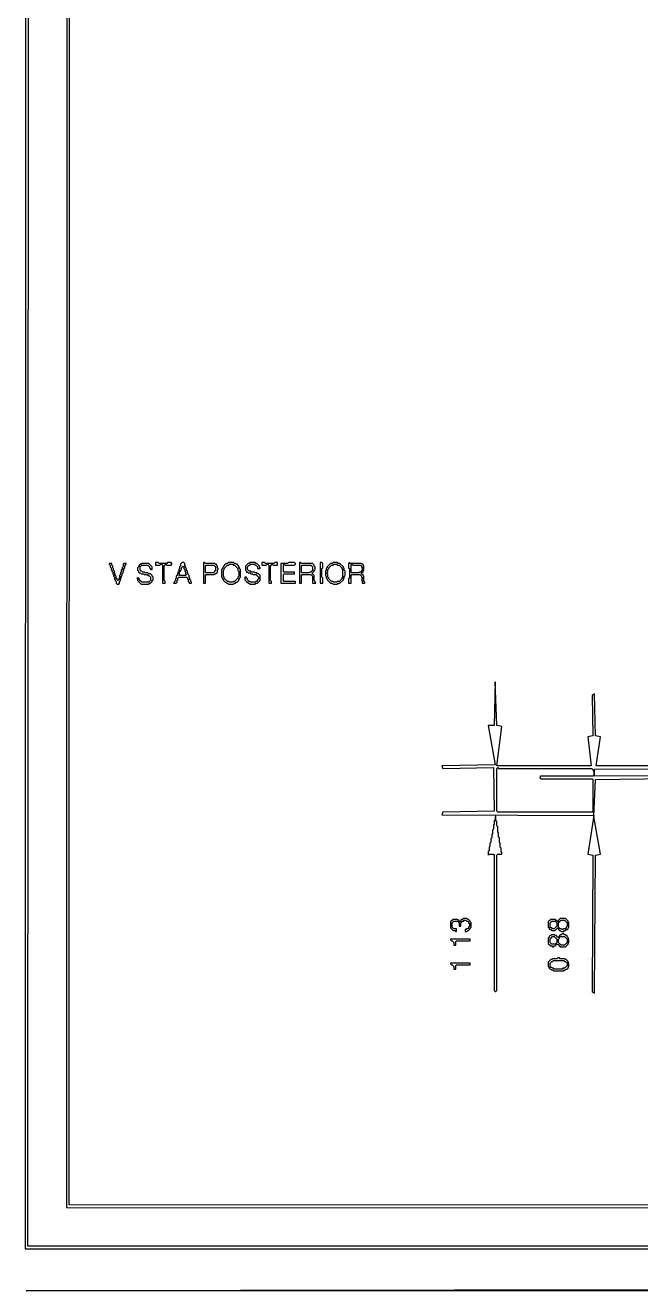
# Model space of a CAD drawing. Extents: x 18 to 322, y -435 to -5.
# Drawn here: x 17.5 to 89.3, y -434.9 to -287.4 of the extents above; entities that cross this region are included whole.
import ezdxf

# ---------------------------------------------------------------- set-up
doc = ezdxf.new("R2010")
doc.units = 0

msp = doc.modelspace()

# ---------------------------------------------------------------- linework, layer by layer
at = {"layer": 'CONTOURS'}
for p, q in [((17.6, -4.7), (17.5, -430)), ((17.8, -429.7), (18, -5)), ((22.4, -9.5), (22.3, -425.2)), ((22.6, -424.9), (22.8, -9.8)), ((27.3, -350.1), (27.3, -350.2)), ((27.6, -350.1), (27.3, -350.1)), ((27.3, -350.2), (27.4, -350.3)), ((27.4, -350.3), (27.4, -350.5)), ((27.4, -350.5), (27.5, -350.6)), ((27.5, -350.6), (27.5, -350.8)), ((27.5, -350.8), (27.6, -350.9)), ((27.6, -350.3), (27.6, -350.1)), ((27.7, -350.4), (27.6, -350.3)), ((27.6, -350.9), (27.6, -351)), ((27.6, -351), (27.7, -351.1)), ((27.7, -350.6), (27.7, -350.4)), ((27.8, -350.7), (27.7, -350.6)), ((27.7, -351.1), (27.7, -351.3)), ((27.8, -350.9), (27.8, -350.7)), ((27.9, -351), (27.8, -350.9)), ((27.9, -351.2), (27.9, -351)), ((28.7, -351.1), (28.6, -351.2)), ((28.8, -350.8), (28.7, -350.9)), ((28.7, -350.9), (28.7, -351.1)), ((28.9, -350.5), (28.8, -350.6)), ((28.8, -350.6), (28.8, -350.8)), ((29, -350.1), (28.9, -350.2)), ((28.9, -350.2), (28.9, -350.5)), ((28.9, -351), (29, -350.9)), ((28.9, -351.2), (28.9, -351)), ((29.3, -350.1), (29, -350.1)), ((29, -350.7), (29.1, -350.6)), ((29, -350.9), (29, -350.7)), ((29.1, -350.4), (29.2, -350.3)), ((29.1, -350.6), (29.1, -350.4)), ((29.2, -350.2), (29.3, -350.1)), ((29.2, -350.3), (29.2, -350.2)), ((30.7, -350.5), (30.6, -350.6)), ((30.6, -350.6), (30.6, -350.9)), ((30.6, -350.9), (30.7, -351)), ((30.9, -350.2), (30.7, -350.4)), ((30.7, -350.4), (30.7, -350.5)), ((30.7, -351), (30.7, -351.1)), ((30.7, -351.1), (30.8, -351.2)), ((31, -350.2), (30.9, -350.2)), ((30.9, -350.5), (31.1, -350.3)), ((30.9, -350.9), (30.9, -350.5)), ((31, -351), (30.9, -350.9)), ((31.1, -350.1), (31, -350.2)), ((31.1, -351), (31, -351)), ((31.9, -350.1), (31.1, -350.1)), ((31.1, -350.3), (31.8, -350.3)), ((31.2, -351.1), (31.1, -351)), ((31.4, -351.1), (31.2, -351.1)), ((31.5, -351.2), (31.4, -351.1)), ((31.8, -350.3), (32, -350.5)), ((32.3, -350.5), (31.9, -350.1)), ((32, -350.5), (32, -350.6)), ((32, -350.6), (32.1, -350.7)), ((32.1, -350.7), (32.1, -350.8)), ((32.1, -350.8), (32.3, -350.8)), ((32.3, -350.8), (32.3, -350.5)), ((32.7, -350), (32.7, -350.3)), ((33, -350), (32.7, -350)), ((32.7, -350.3), (33.2, -350.3)), ((33.1, -350.1), (33, -350)), ((34, -350.1), (33.1, -350.1)), ((33.2, -350.3), (33.3, -350.2)), ((33.3, -350.2), (33.4, -350.2)), ((33.4, -350.2), (33.5, -350.3)), ((33.5, -350.3), (33.5, -352.4)), ((33.7, -350.4), (33.9, -350.2)), ((33.7, -352.1), (33.7, -350.4)), ((33.9, -350.2), (34, -350.3)), ((34.1, -350), (34, -350.1)), ((34, -350.3), (34.5, -350.3)), ((34.5, -350), (34.1, -350)), ((34.6, -350.1), (34.5, -350)), ((34.5, -350.3), (34.6, -350.2)), ((34.6, -350.2), (34.6, -350.1)), ((35.4, -351), (35.3, -351.1)), ((35.3, -351.1), (35.3, -351.3)), ((35.5, -350.7), (35.4, -350.8)), ((35.4, -350.8), (35.4, -351)), ((35.6, -350.4), (35.5, -350.5)), ((35.5, -350.5), (35.5, -350.7)), ((35.5, -351.1), (35.6, -351)), ((35.5, -351.3), (35.5, -351.1)), ((35.8, -350), (35.6, -350.2)), ((35.6, -350.2), (35.6, -350.4)), ((35.6, -350.9), (35.7, -350.8)), ((35.6, -351), (35.6, -350.9)), ((35.7, -350.6), (35.9, -350.4)), ((35.7, -350.8), (35.7, -350.6)), ((36, -350), (35.8, -350)), ((35.9, -350.4), (36, -350.5)), ((36.1, -350.1), (36, -350)), ((36, -350.5), (36, -350.7)), ((36, -350.7), (36.1, -350.8)), ((36.1, -350.3), (36.1, -350.1)), ((36.2, -350.4), (36.1, -350.3)), ((36.1, -350.8), (36.1, -351)), ((36.1, -351), (36.2, -351.1)), ((36.2, -350.6), (36.2, -350.4)), ((36.3, -350.7), (36.2, -350.6)), ((36.2, -351.1), (36.2, -351.3)), ((36.3, -350.9), (36.3, -350.7)), ((36.4, -351), (36.3, -350.9)), ((36.4, -351.2), (36.4, -351)), ((38.4, -350), (38.3, -350)), ((38.3, -350), (38.3, -352.4)), ((38.5, -350.1), (38.4, -350)), ((39.6, -350.1), (38.5, -350.1)), ((38.5, -350.4), (38.6, -350.3)), ((38.5, -351.1), (38.5, -350.4)), ((38.6, -351.2), (38.5, -351.1)), ((38.6, -350.3), (39.5, -350.3)), ((39.7, -350.9), (39.4, -351.2)), ((39.5, -350.3), (39.7, -350.5)), ((39.7, -350.2), (39.6, -350.1)), ((39.8, -350.2), (39.7, -350.2)), ((39.7, -350.5), (39.7, -350.9)), ((39.7, -351.3), (39.9, -351.1)), ((39.8, -350.3), (39.8, -350.2)), ((39.9, -350.4), (39.8, -350.3)), ((39.9, -350.6), (39.9, -350.4)), ((40, -350.7), (39.9, -350.6)), ((39.9, -350.9), (40, -350.8)), ((39.9, -351.1), (39.9, -350.9)), ((40, -350.8), (40, -350.7)), ((40.5, -350.7), (40.4, -350.8)), ((40.4, -350.8), (40.4, -351.7)), ((40.6, -350.5), (40.5, -350.6)), ((40.5, -350.6), (40.5, -350.7)), ((40.8, -350.2), (40.6, -350.4)), ((40.6, -350.4), (40.6, -350.5)), ((40.6, -350.9), (40.7, -350.8)), ((40.6, -351.6), (40.6, -350.9)), ((40.7, -350.7), (41.1, -350.3)), ((40.7, -350.8), (40.7, -350.7)), ((40.9, -350.2), (40.8, -350.2)), ((41, -350.1), (40.9, -350.2)), ((41.1, -350.1), (41, -350.1)), ((41.2, -350), (41.1, -350.1)), ((41.1, -350.3), (41.2, -350.3)), ((41.8, -350), (41.2, -350)), ((41.2, -350.3), (41.3, -350.2)), ((41.3, -350.2), (41.7, -350.2)), ((41.7, -350.2), (41.8, -350.3)), ((41.9, -350.1), (41.8, -350)), ((41.8, -350.3), (41.9, -350.3)), ((42, -350.1), (41.9, -350.1)), ((41.9, -350.3), (42.3, -350.7)), ((42.1, -350.2), (42, -350.1)), ((42.2, -350.2), (42.1, -350.2)), ((42.4, -350.4), (42.2, -350.2)), ((42.3, -350.7), (42.3, -350.9)), ((42.3, -350.9), (42.4, -351)), ((42.4, -350.5), (42.4, -350.4)), ((42.5, -350.6), (42.4, -350.5)), ((42.4, -351), (42.4, -351.6)), ((42.5, -350.7), (42.5, -350.6)), ((42.6, -350.8), (42.5, -350.7)), ((42.6, -351.7), (42.6, -350.8)), ((43.5, -350.1), (43.2, -350.4)), ((43.2, -350.4), (43.2, -350.9)), ((43.2, -350.9), (43.3, -351)), ((43.3, -351), (43.3, -351.1)), ((43.3, -351.1), (43.4, -351.1)), ((43.4, -350.5), (43.6, -350.3)), ((43.4, -350.8), (43.4, -350.5)), ((43.6, -351), (43.4, -350.8)), ((43.4, -351.1), (43.5, -351.2)), ((43.6, -350.1), (43.5, -350.1)), ((43.7, -350), (43.6, -350.1)), ((43.6, -350.3), (43.7, -350.3)), ((43.8, -351), (43.6, -351)), ((44.3, -350), (43.7, -350)), ((43.7, -350.3), (43.8, -350.2)), ((43.8, -350.2), (44.2, -350.2)), ((43.9, -351.1), (43.8, -351)), ((44.2, -351.1), (43.9, -351.1)), ((44.2, -350.2), (44.3, -350.3)), ((44.3, -351.2), (44.2, -351.1)), ((44.4, -350.1), (44.3, -350)), ((44.3, -350.3), (44.4, -350.3)), ((44.5, -350.1), (44.4, -350.1)), ((44.4, -350.3), (44.6, -350.5)), ((44.8, -350.4), (44.5, -350.1)), ((44.6, -350.5), (44.6, -350.7)), ((44.6, -350.7), (44.9, -350.7)), ((44.8, -350.5), (44.8, -350.4)), ((44.9, -350.6), (44.8, -350.5)), ((44.9, -350.7), (44.9, -350.6)), ((45.1, -350), (45.1, -350.3)), ((45.4, -350), (45.1, -350)), ((45.1, -350.3), (45.6, -350.3)), ((45.5, -350.1), (45.4, -350)), ((46.5, -350.1), (45.5, -350.1)), ((45.6, -350.3), (45.7, -350.2)), ((45.7, -350.2), (45.8, -350.2)), ((45.8, -350.2), (45.9, -350.3)), ((45.9, -350.3), (45.9, -352.4)), ((46.1, -350.4), (46.3, -350.2)), ((46.1, -352.1), (46.1, -350.4)), ((46.3, -350.2), (46.4, -350.3)), ((46.4, -350.3), (46.9, -350.3)), ((46.6, -350), (46.5, -350.1)), ((46.9, -350), (46.6, -350)), ((46.9, -350.3), (46.9, -350)), ((48.1, -350.1), (47.3, -350.1)), ((47.3, -350.1), (47.3, -352.4)), ((47.6, -350.3), (47.7, -350.2)), ((47.6, -351), (47.6, -350.3)), ((47.7, -351.1), (47.6, -351)), ((47.7, -350.2), (47.8, -350.3)), ((48.9, -351.1), (47.7, -351.1)), ((47.8, -350.3), (48.9, -350.3)), ((48.2, -350), (48.1, -350.1)), ((48.9, -350), (48.2, -350)), ((49, -350.1), (48.9, -350)), ((48.9, -350.3), (49, -350.2)), ((48.9, -351.3), (48.9, -351.1)), ((49, -350.2), (49, -350.1)), ((49.5, -350), (49.5, -352.4)), ((49.6, -350), (49.5, -350)), ((49.7, -350.1), (49.6, -350)), ((51, -350.1), (49.7, -350.1)), ((49.7, -350.4), (49.8, -350.3)), ((49.7, -351.1), (49.7, -350.4)), ((49.8, -351.2), (49.7, -351.1)), ((49.8, -350.3), (50.8, -350.3)), ((50.7, -351.1), (50.6, -351.2)), ((50.8, -351.1), (50.7, -351.1)), ((50.8, -350.3), (51, -350.5)), ((51, -350.9), (50.8, -351.1)), ((51.2, -350.3), (51, -350.1)), ((51, -350.5), (51, -350.9)), ((51, -351.2), (51.2, -351)), ((51.2, -350.4), (51.2, -350.3)), ((51.3, -350.5), (51.2, -350.4)), ((51.2, -350.9), (51.3, -350.8)), ((51.2, -351), (51.2, -350.9)), ((51.3, -350.8), (51.3, -350.5)), ((51.9, -350), (51.9, -352.4)), ((52.1, -350), (51.9, -350)), ((52.2, -350.1), (52.1, -350)), ((52.1, -350.7), (52.2, -350.6)), ((52.1, -351.7), (52.1, -350.7)), ((52.2, -350.6), (52.2, -350.1)), ((52.6, -350.9), (52.5, -351)), ((52.5, -351), (52.5, -351.5)), ((52.7, -350.6), (52.6, -350.7)), ((52.6, -350.7), (52.6, -350.9)), ((53.1, -350.1), (52.7, -350.5)), ((52.7, -350.5), (52.7, -350.6)), ((52.7, -351.2), (52.8, -351.1)), ((52.8, -350.8), (52.9, -350.7)), ((52.8, -351.1), (52.8, -350.8)), ((52.9, -350.6), (53.2, -350.3)), ((52.9, -350.7), (52.9, -350.6)), ((53.3, -350.1), (53.1, -350.1)), ((53.2, -350.3), (53.4, -350.3)), ((53.4, -350), (53.3, -350.1)), ((53.9, -350), (53.4, -350)), ((53.4, -350.3), (53.5, -350.2)), ((53.5, -350.2), (53.8, -350.2)), ((53.8, -350.2), (53.9, -350.3)), ((54, -350.1), (53.9, -350)), ((53.9, -350.3), (54.1, -350.3)), ((54.2, -350.1), (54, -350.1)), ((54.1, -350.3), (54.4, -350.6)), ((54.6, -350.5), (54.2, -350.1)), ((54.4, -350.6), (54.4, -350.7)), ((54.4, -350.7), (54.5, -350.8)), ((54.5, -350.8), (54.5, -351.7)), ((54.6, -350.6), (54.6, -350.5)), ((54.7, -350.7), (54.6, -350.6)), ((54.7, -350.9), (54.7, -350.7)), ((54.8, -351), (54.7, -350.9)), ((54.8, -351.5), (54.8, -351)), ((55.3, -350), (55.2, -350.1)), ((55.2, -350.1), (55.2, -350.6)), ((55.2, -350.6), (55.3, -350.7)), ((55.4, -350.1), (55.3, -350)), ((55.3, -350.7), (55.3, -351.8)), ((56.7, -350.1), (55.4, -350.1)), ((55.5, -350.3), (55.6, -350.2)), ((55.5, -351.1), (55.5, -350.3)), ((55.6, -351.2), (55.5, -351.1)), ((55.6, -350.2), (55.7, -350.3)), ((55.7, -350.3), (56.6, -350.3)), ((56.5, -351.1), (56.4, -351.2)), ((56.6, -351.1), (56.5, -351.1)), ((56.6, -350.3), (56.7, -350.4)), ((56.8, -350.9), (56.6, -351.1)), ((56.8, -350.2), (56.7, -350.1)), ((56.7, -350.4), (56.7, -350.5)), ((56.7, -350.5), (56.8, -350.6)), ((56.7, -351.2), (56.8, -351.1)), ((56.9, -350.2), (56.8, -350.2)), ((56.8, -350.6), (56.8, -350.9)), ((56.8, -351.1), (56.9, -351.1)), ((56.9, -350.3), (56.9, -350.2)), ((57, -350.4), (56.9, -350.3)), ((56.9, -351), (57, -350.9)), ((56.9, -351.1), (56.9, -351)), ((57, -350.9), (57, -350.4)), ((27.7, -351.3), (27.8, -351.4)), ((27.8, -351.4), (27.8, -351.6)), ((27.8, -351.6), (27.9, -351.7)), ((28, -351.3), (27.9, -351.2)), ((27.9, -351.7), (27.9, -351.9)), ((27.9, -351.9), (28, -352)), ((28, -351.5), (28, -351.3)), ((28.1, -351.6), (28, -351.5)), ((28, -352), (28, -352.1)), ((28, -352.1), (28.1, -352.2)), ((28.1, -351.8), (28.1, -351.6)), ((28.2, -351.9), (28.1, -351.8)), ((28.1, -352.2), (28.1, -352.4)), ((28.1, -352.4), (28.2, -352.5)), ((28.2, -352), (28.2, -351.9)), ((28.3, -352.1), (28.2, -352)), ((28.2, -352.5), (28.4, -352.5)), ((28.4, -352), (28.3, -352.1)), ((28.5, -351.8), (28.4, -351.9)), ((28.4, -351.9), (28.4, -352)), ((28.4, -352.5), (28.5, -352.4)), ((28.6, -351.4), (28.5, -351.5)), ((28.5, -351.5), (28.5, -351.8)), ((28.5, -352.2), (28.6, -352.1)), ((28.5, -352.4), (28.5, -352.2)), ((28.6, -351.2), (28.6, -351.4)), ((28.6, -351.9), (28.7, -351.8)), ((28.6, -352.1), (28.6, -351.9)), ((28.7, -351.6), (28.8, -351.5)), ((28.7, -351.8), (28.7, -351.6)), ((28.8, -351.3), (28.9, -351.2)), ((28.8, -351.5), (28.8, -351.3)), ((30.8, -351.8), (30.5, -351.8)), ((30.5, -351.8), (30.6, -351.9)), ((30.6, -351.9), (30.6, -352.1)), ((30.6, -352.1), (31, -352.5)), ((30.8, -351.2), (30.9, -351.2)), ((30.8, -352), (30.8, -351.8)), ((31.1, -352.3), (30.8, -352)), ((30.9, -351.2), (31, -351.3)), ((31, -351.3), (31.3, -351.3)), ((31, -352.5), (31.9, -352.5)), ((31.9, -352.3), (31.1, -352.3)), ((31.3, -351.3), (31.4, -351.4)), ((31.4, -351.4), (31.7, -351.4)), ((31.8, -351.2), (31.5, -351.2)), ((31.7, -351.4), (31.8, -351.5)), ((31.9, -351.3), (31.8, -351.2)), ((31.8, -351.5), (31.9, -351.5)), ((32.1, -351.3), (31.9, -351.3)), ((31.9, -351.5), (32.1, -351.7)), ((32.1, -352.1), (31.9, -352.3)), ((31.9, -352.5), (32, -352.4)), ((32, -352.4), (32.1, -352.4)), ((32.3, -351.5), (32.1, -351.3)), ((32.1, -351.7), (32.1, -352.1)), ((32.1, -352.4), (32.3, -352.2)), ((32.3, -351.6), (32.3, -351.5)), ((32.4, -351.7), (32.3, -351.6)), ((32.3, -352.1), (32.4, -352)), ((32.3, -352.2), (32.3, -352.1)), ((32.4, -352), (32.4, -351.7)), ((33.5, -352.4), (33.8, -352.4)), ((33.8, -352.2), (33.7, -352.1)), ((33.8, -352.4), (33.8, -352.2)), ((34.9, -352.3), (34.8, -352.4)), ((34.8, -352.4), (35.1, -352.4)), ((35, -352.1), (34.9, -352.2)), ((34.9, -352.2), (34.9, -352.3)), ((35.1, -351.8), (35, -351.9)), ((35, -351.9), (35, -352.1)), ((35.2, -351.5), (35.1, -351.6)), ((35.1, -351.6), (35.1, -351.8)), ((35.1, -352.4), (35.2, -352.3)), ((35.3, -351.3), (35.2, -351.4)), ((35.2, -351.4), (35.2, -351.5)), ((35.2, -352.1), (35.3, -352)), ((35.2, -352.3), (35.2, -352.1)), ((35.3, -351.8), (35.4, -351.7)), ((35.3, -352), (35.3, -351.8)), ((35.4, -351.4), (35.5, -351.3)), ((35.5, -351.5), (35.4, -351.4)), ((35.4, -351.7), (36.3, -351.7)), ((36.2, -351.5), (35.5, -351.5)), ((36.2, -351.3), (36.3, -351.4)), ((36.3, -351.4), (36.2, -351.5)), ((36.3, -351.7), (36.4, -351.8)), ((36.5, -351.3), (36.4, -351.2)), ((36.4, -351.8), (36.4, -351.9)), ((36.4, -351.9), (36.5, -352)), ((36.5, -351.4), (36.5, -351.3)), ((36.6, -351.5), (36.5, -351.4)), ((36.5, -352), (36.5, -352.2)), ((36.5, -352.2), (36.6, -352.3)), ((36.6, -351.7), (36.6, -351.5)), ((36.7, -351.8), (36.6, -351.7)), ((36.6, -352.3), (36.6, -352.4)), ((36.6, -352.4), (36.9, -352.4)), ((36.7, -352), (36.7, -351.8)), ((36.8, -352.1), (36.7, -352)), ((36.8, -352.2), (36.8, -352.1)), ((36.9, -352.3), (36.8, -352.2)), ((36.9, -352.4), (36.9, -352.3)), ((38.3, -352.4), (38.5, -352.4)), ((38.5, -351.5), (38.6, -351.4)), ((38.5, -352.4), (38.5, -351.5)), ((39.4, -351.2), (38.6, -351.2)), ((38.6, -351.4), (39.5, -351.4)), ((39.5, -351.4), (39.6, -351.3)), ((39.6, -351.3), (39.7, -351.3)), ((40.4, -351.7), (40.5, -351.8)), ((40.5, -351.8), (40.5, -351.9)), ((40.5, -351.9), (40.6, -352)), ((40.7, -351.7), (40.6, -351.6)), ((40.6, -352), (40.6, -352.1)), ((40.6, -352.1), (40.8, -352.3)), ((40.7, -351.8), (40.7, -351.7)), ((41.1, -352.2), (40.7, -351.8)), ((40.8, -352.3), (40.9, -352.3)), ((40.9, -352.3), (41, -352.4)), ((41, -352.4), (41.1, -352.4)), ((41.2, -352.2), (41.1, -352.2)), ((41.1, -352.4), (41.2, -352.5)), ((41.3, -352.3), (41.2, -352.2)), ((41.2, -352.5), (41.8, -352.5)), ((41.7, -352.3), (41.3, -352.3)), ((41.8, -352.2), (41.7, -352.3)), ((41.9, -352.2), (41.8, -352.2)), ((41.8, -352.5), (41.9, -352.4)), ((42.3, -351.8), (41.9, -352.2)), ((41.9, -352.4), (42, -352.4)), ((42, -352.4), (42.1, -352.3)), ((42.1, -352.3), (42.2, -352.3)), ((42.2, -352.3), (42.4, -352.1)), ((42.4, -351.6), (42.3, -351.7)), ((42.3, -351.7), (42.3, -351.8)), ((42.4, -352), (42.5, -351.9)), ((42.4, -352.1), (42.4, -352)), ((42.5, -351.8), (42.6, -351.7)), ((42.5, -351.9), (42.5, -351.8)), ((43.3, -351.7), (43.1, -351.7)), ((43.1, -351.7), (43.1, -352)), ((43.1, -352), (43.3, -352.2)), ((43.3, -351.8), (43.3, -351.7)), ((43.4, -351.9), (43.3, -351.8)), ((43.3, -352.2), (43.3, -352.3)), ((43.3, -352.3), (43.4, -352.3)), ((43.4, -352), (43.4, -351.9)), ((43.6, -352.2), (43.4, -352)), ((43.4, -352.3), (43.5, -352.4)), ((43.5, -351.2), (43.7, -351.2)), ((43.5, -352.4), (43.6, -352.4)), ((43.7, -352.2), (43.6, -352.2)), ((43.6, -352.4), (43.7, -352.5)), ((43.7, -351.2), (43.8, -351.3)), ((43.8, -352.3), (43.7, -352.2)), ((43.7, -352.5), (44.3, -352.5)), ((43.8, -351.3), (44, -351.3)), ((44.3, -352.3), (43.8, -352.3)), ((44, -351.3), (44.1, -351.4)), ((44.1, -351.4), (44.4, -351.4)), ((44.5, -351.2), (44.3, -351.2)), ((44.4, -352.2), (44.3, -352.3)), ((44.3, -352.5), (44.4, -352.4)), ((44.4, -351.4), (44.7, -351.7)), ((44.5, -352.2), (44.4, -352.2)), ((44.4, -352.4), (44.6, -352.4)), ((44.6, -351.3), (44.5, -351.2)), ((44.6, -352.1), (44.5, -352.2)), ((44.7, -351.3), (44.6, -351.3)), ((44.7, -351.9), (44.6, -352)), ((44.6, -352), (44.6, -352.1)), ((44.6, -352.4), (44.9, -352.1)), ((44.9, -351.5), (44.7, -351.3)), ((44.7, -351.7), (44.7, -351.9)), ((44.9, -352.1), (44.9, -351.5)), ((45.9, -352.4), (46.2, -352.4)), ((46.2, -352.2), (46.1, -352.1)), ((46.2, -352.4), (46.2, -352.2)), ((47.3, -352.4), (49, -352.4)), ((47.6, -351.4), (47.7, -351.3)), ((47.6, -352.1), (47.6, -351.4)), ((47.7, -352.2), (47.6, -352.1)), ((47.7, -351.3), (48.9, -351.3)), ((49, -352.2), (47.7, -352.2)), ((49, -352.4), (49, -352.2)), ((49.5, -352.4), (49.7, -352.4)), ((49.7, -351.5), (49.8, -351.4)), ((49.7, -352.4), (49.7, -351.5)), ((50.6, -351.2), (49.8, -351.2)), ((49.8, -351.4), (50.8, -351.4)), ((50.8, -351.4), (51, -351.6)), ((51, -351.3), (51, -351.2)), ((51.2, -351.5), (51, -351.3)), ((51, -351.6), (51, -352.4)), ((51, -352.4), (51.4, -352.4)), ((51.2, -352.1), (51.2, -351.5)), ((51.3, -352.2), (51.2, -352.1)), ((51.3, -352.3), (51.3, -352.2)), ((51.4, -352.4), (51.3, -352.3)), ((51.9, -352.4), (52.2, -352.4)), ((52.2, -351.8), (52.1, -351.7)), ((52.2, -352.4), (52.2, -351.8)), ((52.5, -351.5), (52.6, -351.6)), ((52.6, -351.6), (52.6, -351.8)), ((52.6, -351.8), (52.7, -351.9)), ((52.7, -351.3), (52.7, -351.2)), ((52.8, -351.4), (52.7, -351.3)), ((52.7, -351.9), (52.7, -352)), ((52.7, -352), (53.1, -352.4)), ((52.8, -351.7), (52.8, -351.4)), ((52.9, -351.8), (52.8, -351.7)), ((52.9, -351.9), (52.9, -351.8)), ((53.2, -352.2), (52.9, -351.9)), ((53.1, -352.4), (53.3, -352.4)), ((53.4, -352.2), (53.2, -352.2)), ((53.3, -352.4), (53.4, -352.5)), ((53.5, -352.3), (53.4, -352.2)), ((53.4, -352.5), (53.9, -352.5)), ((53.8, -352.3), (53.5, -352.3)), ((53.9, -352.2), (53.8, -352.3)), ((54.1, -352.2), (53.9, -352.2)), ((53.9, -352.5), (54, -352.4)), ((54, -352.4), (54.2, -352.4)), ((54.4, -351.9), (54.1, -352.2)), ((54.2, -352.4), (54.6, -352)), ((54.5, -351.7), (54.4, -351.8)), ((54.4, -351.8), (54.4, -351.9)), ((54.6, -351.9), (54.7, -351.8)), ((54.6, -352), (54.6, -351.9)), ((54.7, -351.6), (54.8, -351.5)), ((54.7, -351.8), (54.7, -351.6)), ((55.3, -351.8), (55.2, -351.9)), ((55.2, -351.9), (55.2, -352.4)), ((55.2, -352.4), (55.5, -352.4)), ((55.5, -351.5), (55.6, -351.4)), ((55.5, -352.4), (55.5, -351.5)), ((56.4, -351.2), (55.6, -351.2)), ((55.6, -351.4), (56.5, -351.4)), ((56.5, -351.4), (56.7, -351.6)), ((56.7, -351.3), (56.7, -351.2)), ((56.8, -351.4), (56.7, -351.3)), ((56.7, -351.6), (56.7, -351.7)), ((56.7, -351.7), (56.8, -351.8)), ((56.8, -351.9), (56.7, -352)), ((56.7, -352), (56.8, -352.1)), ((56.9, -351.4), (56.8, -351.4)), ((56.8, -351.8), (56.8, -351.9)), ((56.8, -352.1), (56.8, -352.4)), ((56.8, -352.4), (57.1, -352.4)), ((56.9, -351.5), (56.9, -351.4)), ((57, -351.6), (56.9, -351.5)), ((57, -352.2), (57, -351.6)), ((57.1, -352.3), (57, -352.2)), ((57.1, -352.4), (57.1, -352.3)), ((72.3, -363.9), (72.2, -369)), ((72.5, -369), (72.3, -363.9)), ((83.9, -365.3), (83.6, -365.5)), ((83.6, -365.5), (83.7, -370.2)), ((84, -370.2), (83.9, -365.3)), ((72.2, -369), (71.5, -369)), ((71.5, -369), (72.3, -373.6)), ((73.1, -369.1), (72.5, -369)), ((72.5, -373.7), (73.1, -369.1)), ((83.7, -370.2), (83.1, -370.3)), ((83.1, -370.3), (83.5, -373.7)), ((84.6, -370.3), (84, -370.2)), ((84.1, -373.7), (84.6, -370.3)), ((72.3, -373.6), (66.1, -373.7)), ((66.1, -373.7), (66.2, -374)), ((66.2, -374), (72.1, -373.9)), ((72.1, -373.9), (72.2, -379)), ((83.5, -373.7), (72.5, -373.7)), ((72.5, -374), (72.6, -373.9)), ((72.5, -379), (72.5, -374)), ((72.6, -373.9), (72.7, -374)), ((72.7, -374), (83.6, -374)), ((83.6, -374), (83.8, -374.4)), ((83.8, -374.4), (83.8, -374.8)), ((83.9, -374.1), (100.1, -374)), ((83.9, -374.9), (83.9, -374.1)), ((100.2, -373.7), (84.1, -373.7)), ((77.6, -374.9), (77.5, -375.1)), ((77.5, -375.1), (77.7, -375.2)), ((83.7, -374.9), (77.6, -374.9)), ((77.7, -375.2), (83.6, -375.2)), ((83.6, -375.2), (83.7, -375.3)), ((83.8, -374.8), (83.7, -374.9)), ((83.7, -375.3), (83.7, -379)), ((83.8, -379.6), (84, -375.3)), ((100, -374.8), (83.9, -374.9)), ((84, -375.3), (100.2, -375.1)), ((66.2, -379.1), (66.1, -379.4)), ((72.2, -379), (66.2, -379.1)), ((72.6, -379.1), (72.5, -379)), ((83.6, -379.1), (72.6, -379.1)), ((83.7, -379), (83.6, -379.1)), ((66.1, -379.4), (83.8, -379.5)), ((72.2, -380.5), (72.1, -380.6)), ((72.1, -380.6), (72.1, -381.1)), ((72.3, -380), (72.2, -380.1)), ((72.2, -380.1), (72.2, -380.5)), ((72.3, -379.6), (72.3, -380)), ((72.4, -379.6), (72.3, -379.6)), ((72.4, -380.1), (72.4, -379.6)), ((72.5, -380.2), (72.4, -380.1)), ((72.5, -380.7), (72.5, -380.2)), ((83.8, -379.5), (83.1, -384)), ((84.6, -384), (83.8, -379.6)), ((71.9, -382.1), (71.8, -382.2)), ((72, -381.6), (71.9, -381.7)), ((71.9, -381.7), (71.9, -382.1)), ((72.1, -381.1), (72, -381.2)), ((72, -381.2), (72, -381.6)), ((72.6, -380.8), (72.5, -380.7)), ((72.6, -381.4), (72.6, -380.8)), ((72.7, -381.5), (72.6, -381.4)), ((72.7, -382), (72.7, -381.5)), ((72.8, -382.1), (72.7, -382)), ((72.8, -382.6), (72.8, -382.1)), ((71.6, -383.6), (71.5, -383.7)), ((71.7, -383.1), (71.6, -383.2)), ((71.6, -383.2), (71.6, -383.6)), ((71.8, -382.6), (71.7, -382.7)), ((71.7, -382.7), (71.7, -383.1)), ((71.8, -382.2), (71.8, -382.6)), ((72.9, -382.7), (72.8, -382.6)), ((72.9, -383.2), (72.9, -382.7)), ((73, -383.3), (72.9, -383.2)), ((73, -383.7), (73, -383.3)), ((71.5, -383.7), (71.5, -384.1)), ((71.5, -384.1), (71.6, -384)), ((71.6, -384), (72.1, -384)), ((72.1, -384), (72.2, -384.1)), ((72.2, -384.1), (72.2, -399.9)), ((72.5, -384.1), (72.6, -384)), ((72.5, -399.9), (72.5, -384.1)), ((72.6, -384), (73.1, -384)), ((73.1, -383.8), (73, -383.7)), ((73.1, -384), (73.1, -383.8)), ((83.1, -384), (83.7, -384.1)), ((83.7, -384.1), (83.6, -400)), ((83.9, -400.2), (84, -384.1)), ((84, -384.1), (84.6, -384)), ((67.4, -391.6), (67.1, -391.9)), ((67.1, -391.9), (67.1, -392.6)), ((67.3, -392), (67.5, -391.8)), ((67.3, -392.5), (67.3, -392)), ((67.9, -391.6), (67.4, -391.6)), ((67.5, -391.8), (67.9, -391.8)), ((68, -391.7), (67.9, -391.6)), ((67.9, -391.8), (68.1, -392)), ((68.1, -391.7), (68, -391.7)), ((68.1, -391.8), (68.1, -391.7)), ((68.2, -391.9), (68.1, -391.8)), ((68.1, -392), (68.1, -392.4)), ((68.1, -392.4), (68.3, -392.4)), ((68.3, -391.8), (68.2, -391.9)), ((68.4, -391.6), (68.3, -391.7)), ((68.3, -391.7), (68.3, -391.8)), ((68.3, -392), (68.5, -391.8)), ((68.3, -392.4), (68.3, -392)), ((68.5, -391.6), (68.4, -391.6)), ((68.6, -391.5), (68.5, -391.6)), ((68.5, -391.8), (68.6, -391.8)), ((69, -391.5), (68.6, -391.5)), ((68.6, -391.8), (68.7, -391.7)), ((68.7, -391.7), (68.9, -391.7)), ((68.9, -391.7), (69, -391.8)), ((69.1, -391.6), (69, -391.5)), ((69, -391.8), (69.1, -391.8)), ((69.2, -391.6), (69.1, -391.6)), ((69.1, -391.8), (69.2, -391.9)), ((69.4, -391.8), (69.2, -391.6)), ((69.2, -391.9), (69.2, -392)), ((69.2, -392), (69.3, -392.1)), ((69.3, -392.4), (69.2, -392.5)), ((69.3, -392.1), (69.3, -392.4)), ((69.4, -391.9), (69.4, -391.8)), ((69.5, -392), (69.4, -391.9)), ((69.5, -392.5), (69.5, -392)), ((78.8, -391.6), (78.5, -391.9)), ((78.5, -391.9), (78.5, -392.5)), ((78.7, -392), (78.9, -391.8)), ((78.7, -392.5), (78.7, -392)), ((79.3, -391.6), (78.8, -391.6)), ((78.9, -391.8), (79.3, -391.8)), ((79.5, -392.4), (79.2, -392.7)), ((79.6, -391.9), (79.3, -391.6)), ((79.3, -391.8), (79.5, -392)), ((79.5, -392), (79.5, -392.4)), ((79.7, -391.8), (79.6, -391.9)), ((79.9, -391.5), (79.7, -391.7)), ((79.7, -392), (80, -391.7)), ((79.7, -391.7), (79.7, -391.8)), ((79.7, -392.5), (79.7, -392)), ((80.5, -391.5), (79.9, -391.5)), ((80, -391.7), (80.4, -391.7)), ((80.4, -391.7), (80.7, -392)), ((80.8, -391.8), (80.5, -391.5)), ((80.7, -392.4), (80.6, -392.5)), ((80.7, -392), (80.7, -392.4)), ((80.8, -391.9), (80.8, -391.8)), ((80.9, -392), (80.8, -391.9)), ((80.9, -392.5), (80.9, -392)), ((67.1, -392.6), (67.4, -392.9)), ((67.1, -393.9), (67.1, -394)), ((69.4, -393.9), (67.1, -393.9)), ((67.5, -392.7), (67.3, -392.5)), ((67.4, -392.9), (67.6, -392.9)), ((67.8, -392.7), (67.5, -392.7)), ((67.6, -392.9), (67.7, -393)), ((67.7, -393), (67.8, -393)), ((67.8, -393), (67.8, -392.7)), ((68.9, -392.8), (68.8, -392.8)), ((68.8, -392.8), (68.8, -393)), ((68.8, -393), (69, -393)), ((69, -392.7), (68.9, -392.8)), ((69.1, -392.7), (69, -392.7)), ((69, -393), (69.1, -392.9)), ((69.2, -392.6), (69.1, -392.7)), ((69.1, -392.9), (69.2, -392.9)), ((69.2, -392.5), (69.2, -392.6)), ((69.2, -392.9), (69.4, -392.7)), ((69.4, -392.6), (69.5, -392.5)), ((69.4, -392.7), (69.4, -392.6)), ((69.4, -394.1), (69.4, -393.9)), ((78.5, -392.5), (78.6, -392.6)), ((78.6, -393.7), (78.5, -393.8)), ((78.5, -393.8), (78.5, -394.4)), ((78.6, -392.6), (78.6, -392.7)), ((78.6, -392.7), (78.7, -392.8)), ((78.7, -393.5), (78.6, -393.6)), ((78.6, -393.6), (78.6, -393.7)), ((78.8, -392.6), (78.7, -392.5)), ((78.7, -392.8), (78.8, -392.8)), ((78.8, -393.5), (78.7, -393.5)), ((78.7, -393.9), (79, -393.6)), ((78.7, -394.3), (78.7, -393.9)), ((78.9, -392.6), (78.8, -392.6)), ((78.8, -392.8), (78.9, -392.9)), ((78.9, -393.4), (78.8, -393.5)), ((79, -392.7), (78.9, -392.6)), ((78.9, -392.9), (79.3, -392.9)), ((79.2, -393.4), (78.9, -393.4)), ((79.2, -392.7), (79, -392.7)), ((79, -393.6), (79.2, -393.6)), ((79.3, -393.5), (79.2, -393.4)), ((79.2, -393.6), (79.5, -393.9)), ((79.3, -392.9), (79.6, -392.6)), ((79.4, -393.5), (79.3, -393.5)), ((79.6, -393.7), (79.4, -393.5)), ((79.5, -393.9), (79.5, -394.3)), ((79.6, -392.6), (79.7, -392.7)), ((79.9, -393.4), (79.6, -393.7)), ((79.9, -392.7), (79.7, -392.5)), ((79.7, -392.7), (79.7, -392.8)), ((79.7, -392.8), (79.8, -392.9)), ((79.7, -393.9), (79.8, -393.8)), ((79.7, -394.3), (79.7, -393.9)), ((79.8, -392.9), (79.9, -392.9)), ((79.8, -393.7), (79.9, -393.6)), ((79.8, -393.8), (79.8, -393.7)), ((80, -392.7), (79.9, -392.7)), ((79.9, -392.9), (80, -393)), ((80, -393.4), (79.9, -393.4)), ((79.9, -393.6), (80.4, -393.6)), ((80.1, -392.8), (80, -392.7)), ((80, -393), (80.3, -393)), ((80.1, -393.3), (80, -393.4)), ((80.2, -392.8), (80.1, -392.8)), ((80.3, -393.3), (80.1, -393.3)), ((80.3, -392.7), (80.2, -392.8)), ((80.5, -392.7), (80.3, -392.7)), ((80.3, -393), (80.4, -392.9)), ((80.4, -393.4), (80.3, -393.3)), ((80.4, -392.9), (80.5, -392.9)), ((80.5, -393.4), (80.4, -393.4)), ((80.4, -393.6), (80.7, -393.9)), ((80.6, -392.6), (80.5, -392.7)), ((80.5, -392.9), (80.6, -392.8)), ((80.6, -393.5), (80.5, -393.4)), ((80.6, -392.5), (80.6, -392.6)), ((80.6, -392.8), (80.7, -392.8)), ((80.7, -393.5), (80.6, -393.5)), ((80.7, -392.8), (80.8, -392.7)), ((80.7, -393.6), (80.7, -393.5)), ((80.8, -393.7), (80.7, -393.6)), ((80.7, -393.9), (80.7, -394.3)), ((80.8, -392.6), (80.9, -392.5)), ((80.8, -392.7), (80.8, -392.6)), ((80.8, -393.8), (80.8, -393.7)), ((80.9, -393.9), (80.8, -393.8)), ((80.9, -394.3), (80.9, -393.9)), ((67.1, -394), (67.2, -394.1)), ((67.2, -394.1), (67.3, -394.1)), ((67.3, -394.1), (67.5, -394.3)), ((67.5, -394.3), (67.5, -394.6)), ((67.5, -394.6), (67.7, -394.6)), ((67.7, -394.2), (67.8, -394.1)), ((67.7, -394.6), (67.7, -394.2)), ((67.8, -394.1), (69.4, -394.1)), ((78.5, -394.4), (78.8, -394.7)), ((78.9, -394.5), (78.7, -394.3)), ((78.8, -394.7), (78.9, -394.7)), ((79.3, -394.5), (78.9, -394.5)), ((78.9, -394.7), (79, -394.8)), ((79, -394.8), (79.1, -394.8)), ((79.1, -394.8), (79.2, -394.7)), ((79.2, -394.7), (79.3, -394.7)), ((79.5, -394.3), (79.3, -394.5)), ((79.3, -394.7), (79.5, -394.5)), ((79.5, -394.5), (79.6, -394.5)), ((79.6, -394.5), (79.9, -394.8)), ((80, -394.6), (79.7, -394.3)), ((79.9, -394.8), (80.5, -394.8)), ((80.4, -394.6), (80, -394.6)), ((80.7, -394.3), (80.4, -394.6)), ((80.5, -394.8), (80.8, -394.5)), ((80.8, -394.4), (80.9, -394.3)), ((80.8, -394.5), (80.8, -394.4)), ((67.1, -396.7), (67.1, -396.8)), ((69.4, -396.7), (67.1, -396.7)), ((67.1, -396.8), (67.2, -396.9)), ((67.2, -396.9), (67.3, -396.9)), ((67.3, -396.9), (67.5, -397.1)), ((67.7, -397), (67.8, -396.9)), ((67.8, -396.9), (69.4, -396.9)), ((69.4, -396.9), (69.4, -396.7)), ((78.8, -396.3), (78.5, -396.6)), ((78.5, -396.6), (78.5, -397.1)), ((78.7, -396.7), (78.9, -396.5)), ((78.7, -397.1), (78.7, -396.7)), ((78.9, -396.3), (78.8, -396.3)), ((79, -396.2), (78.9, -396.3)), ((78.9, -396.5), (79, -396.5)), ((79.5, -396.2), (79, -396.2)), ((79, -396.5), (79.1, -396.4)), ((79.1, -396.4), (80.3, -396.4)), ((79.6, -396.1), (79.5, -396.2)), ((79.8, -396.1), (79.6, -396.1)), ((79.9, -396.2), (79.8, -396.1)), ((80.4, -396.2), (79.9, -396.2)), ((80.3, -396.4), (80.4, -396.5)), ((80.5, -396.3), (80.4, -396.2)), ((80.4, -396.5), (80.5, -396.5)), ((80.6, -396.3), (80.5, -396.3)), ((80.5, -396.5), (80.7, -396.7)), ((80.8, -396.5), (80.6, -396.3)), ((80.7, -396.7), (80.7, -397)), ((80.8, -396.6), (80.8, -396.5)), ((80.9, -396.7), (80.8, -396.6)), ((80.9, -397.1), (80.9, -396.7)), ((67.5, -397.1), (67.5, -397.4)), ((67.5, -397.4), (67.7, -397.4)), ((67.7, -397.4), (67.7, -397)), ((78.5, -397.1), (78.6, -397.2)), ((78.6, -397.2), (78.6, -397.3)), ((78.6, -397.3), (78.7, -397.4)), ((78.8, -397.2), (78.7, -397.1)), ((78.7, -397.4), (78.8, -397.4)), ((78.9, -397.2), (78.8, -397.2)), ((78.8, -397.4), (78.9, -397.5)), ((79, -397.3), (78.9, -397.2)), ((78.9, -397.5), (79, -397.5)), ((79.1, -397.3), (79, -397.3)), ((79, -397.5), (79.1, -397.6)), ((79.2, -397.4), (79.1, -397.3)), ((79.1, -397.6), (80.3, -397.6)), ((80.1, -397.4), (79.2, -397.4)), ((80.2, -397.3), (80.1, -397.4)), ((80.4, -397.3), (80.2, -397.3)), ((80.3, -397.6), (80.4, -397.5)), ((80.7, -397), (80.4, -397.3)), ((80.4, -397.5), (80.5, -397.5)), ((80.5, -397.5), (80.6, -397.4)), ((80.6, -397.4), (80.7, -397.4)), ((80.7, -397.4), (80.8, -397.3)), ((80.8, -397.2), (80.9, -397.1)), ((80.8, -397.3), (80.8, -397.2)), ((72.2, -399.9), (72.3, -400)), ((72.3, -400), (72.4, -400)), ((72.4, -400), (72.5, -399.9)), ((83.6, -400), (83.9, -400.2)), ((203.8, -425), (22.6, -424.9)), ((22.3, -425.2), (312.2, -425.4)), ((17.5, -430), (317.1, -430.1)), ((316.8, -429.8), (17.8, -429.7)), ((321.7, -434.5), (17.6, -434.9)), ((17.6, -434.9), (322, -434.8))]:
    msp.add_line(p, q, dxfattribs=at)

doc.saveas('drawing.dxf')
